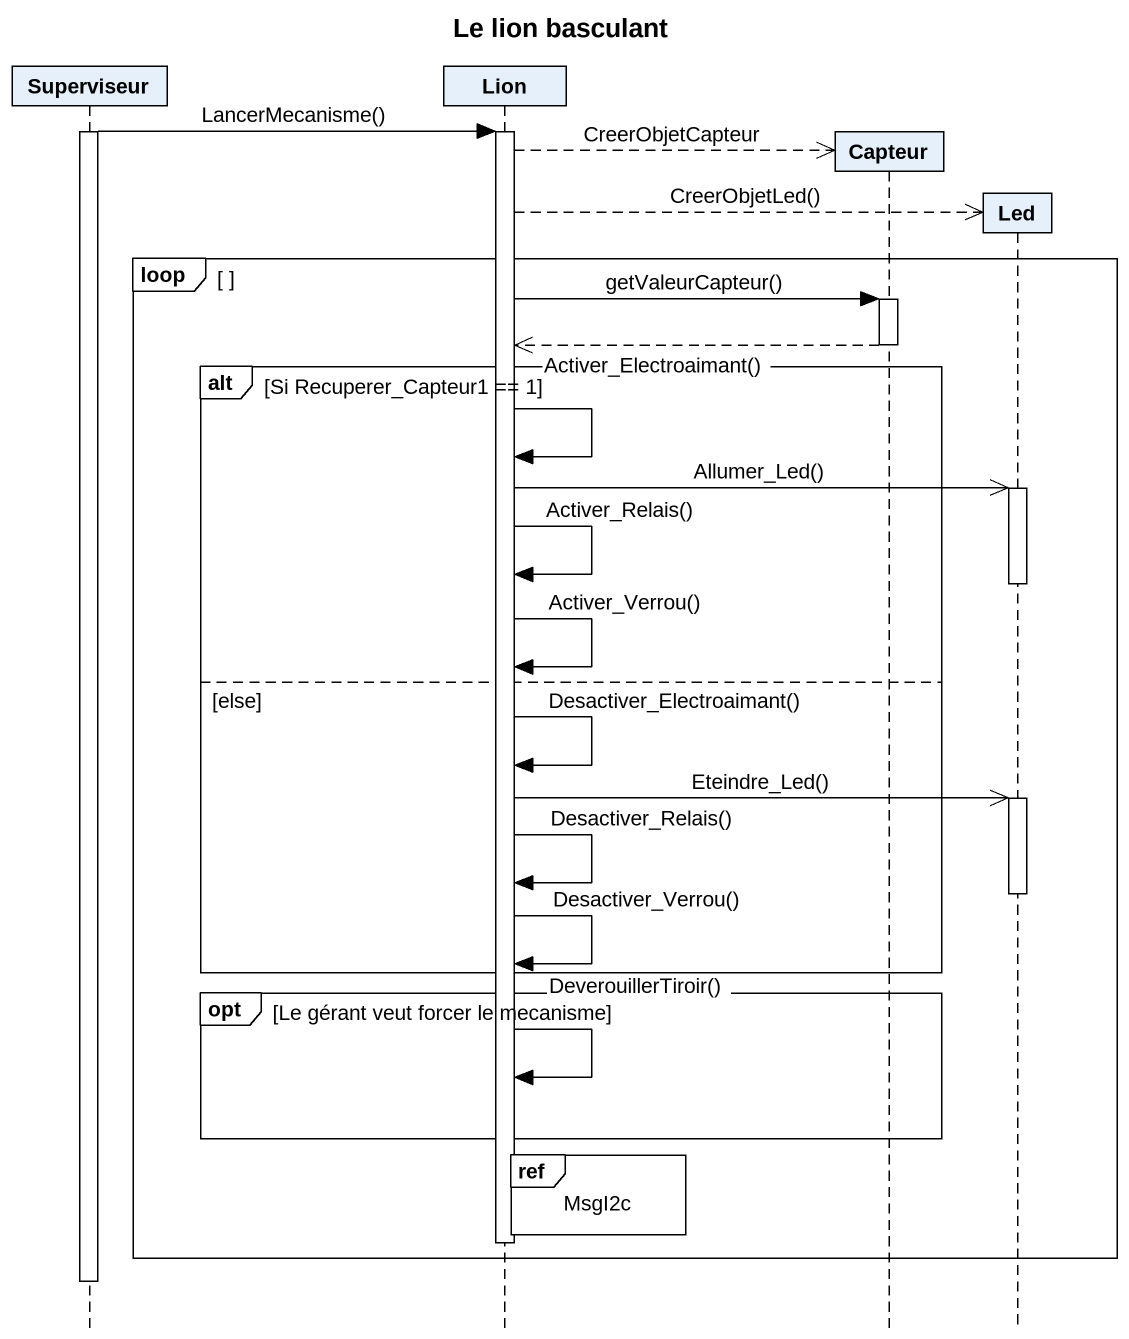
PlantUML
@startuml
title Le lion basculant
hide footbox
participant Superviseur
participant Lion
participant Capteur
participant Led

activate Superviseur
Superviseur -> Lion : LancerMecanisme()
activate Lion
Lion -->> Capteur ** : CreerObjetCapteur
Lion -->> Led ** : CreerObjetLed()
loop
  Lion -> Capteur : getValeurCapteur()
  activate Capteur
  Capteur -->> Lion
  deactivate Capteur
  alt Si Recuperer_Capteur1 == 1
    Lion -> Lion : Activer_Electroaimant()
    Lion ->> Led : Allumer_Led()
    activate Led
    Lion -> Lion : Activer_Relais()
    deactivate Led
    Lion -> Lion : Activer_Verrou()
  else else
    Lion -> Lion : Desactiver_Electroaimant()
    Lion ->> Led : Eteindre_Led()
    activate Led
    Lion -> Lion : Desactiver_Relais()
    deactivate Led
    Lion -> Lion : Desactiver_Verrou()
  end
  opt Le gérant veut forcer le mecanisme
    Lion -> Lion : DeverouillerTiroir()
  end
  ref over Lion : MsgI2c
  deactivate Lion
end
deactivate Superviseur
@enduml
